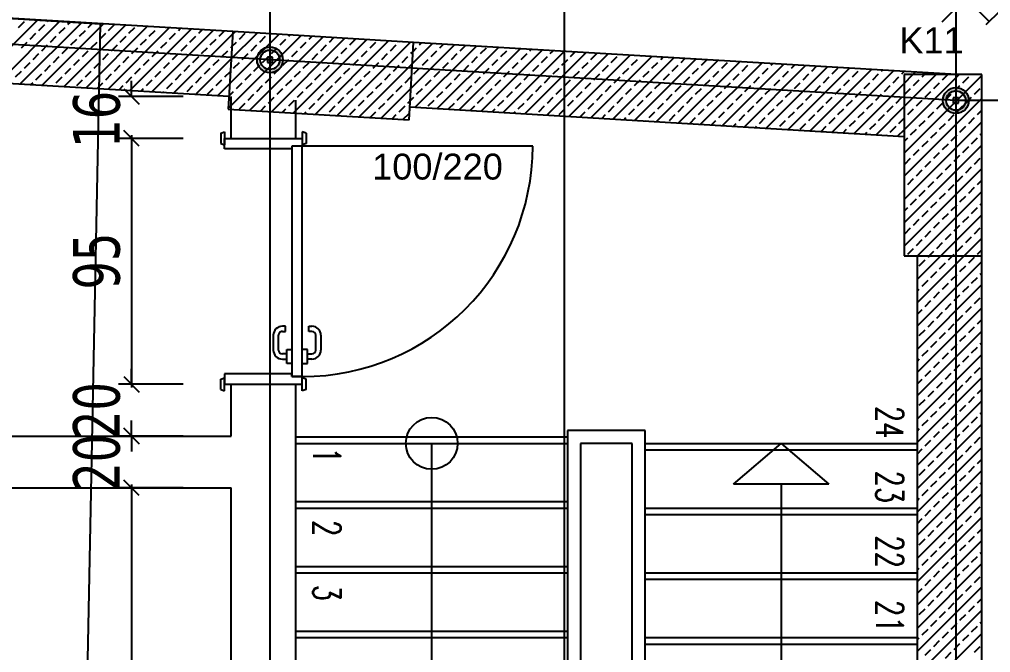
# Model space of a CAD drawing. Header units: millimetres. Extents: x 43168.9 to 43194.6, y -25545.1 to -25543.4.
# Drawn here: x 43171.0915 to 43171.1666, y -25543.8916 to -25543.8427 of the extents above; entities that cross this region are included whole.
import ezdxf
from ezdxf.enums import TextEntityAlignment as Align

# ---------------------------------------------------------------- set-up
doc = ezdxf.new("R2010")
doc.units = ezdxf.units.MM
doc.header["$LTSCALE"] = 200
for name, pattern in [('DASHDOT', [1, 0.5, -0.25, 0, -0.25]), ('DASHDOT2', [0.5, 0.25, -0.125, 0, -0.125]), ('HIDDEN2', [0.1875, 0.125, -0.0625])]:
    doc.linetypes.add(name, pattern=pattern)
for name, color, linetype in [('aks_sgh', 5, 'DASHDOT2'), ('dograma_sgh', 43, 'Continuous'), ('duv_sgh', 4, 'Continuous'), ('izd-alt_sgh', 8, 'HIDDEN2'), ('kolon-b.a_sgh', 6, 'Continuous'), ('merdi_sgh', 3, 'Continuous'), ('olcuic_sgh', 183, 'Continuous'), ('poz_sgh', 12, 'Continuous'), ('tarama-betonarme_sgh', 223, 'Continuous'), ('tarama-zemin_sgh', 197, 'Continuous'), ('yapi-yaklasma_sgh', 41, 'DASHDOT'), ('yazi-merdi_sgh', 9, 'Continuous')]:
    doc.layers.add(name, color=color, linetype=linetype)
doc.styles.add('1-200', font='arial.ttf', dxfattribs={"height": 60})
doc.styles.add('dim', font='VERDANA.TTF', dxfattribs={"width": 0.7})
doc.styles.add('text2', font='arial.ttf')
doc.styles.add('text3', font='simplex8.shx', dxfattribs={"width": 0.7})

msp = doc.modelspace()

# ---------------------------------------------------------------- hatches: boundary and pattern name
h = msp.add_hatch(color=256)
edge = h.paths.add_edge_path()
edge.add_arc((43171.110879, -25543.845849), 0.001, 0, 360)
edge = h.paths.add_edge_path(flags=16)
edge.add_arc((43171.110879, -25543.845849), 0.00075, 0, 360)
h = msp.add_hatch(color=256)
edge = h.paths.add_edge_path()
edge.add_arc((43171.163879, -25543.848995), 0.001, 0, 360)
edge = h.paths.add_edge_path(flags=16)
edge.add_arc((43171.163879, -25543.848995), 0.00075, 0, 360)

# ---------------------------------------------------------------- linework, layer by layer
at = {"color": 0, "linetype": 'ByBlock', "lineweight": -2}
for p, q in [((43171.111079, -25543.845649), (43171.110679, -25543.845649)), ((43171.110679, -25543.845649), (43171.110679, -25543.846049)), ((43171.110679, -25543.846049), (43171.111079, -25543.846049)), ((43171.11095, -25543.845778), (43171.110808, -25543.845919)), ((43171.11095, -25543.845919), (43171.110808, -25543.845778)), ((43171.111079, -25543.846049), (43171.111079, -25543.845649)), ((43171.099578, -25543.848083), (43171.100778, -25543.849283)), ((43171.164079, -25543.848795), (43171.163679, -25543.848795)), ((43171.163679, -25543.848795), (43171.163679, -25543.849195)), ((43171.163679, -25543.849195), (43171.164079, -25543.849195)), ((43171.16395, -25543.848924), (43171.163808, -25543.849066)), ((43171.16395, -25543.849066), (43171.163808, -25543.848924)), ((43171.164079, -25543.849195), (43171.164079, -25543.848795)), ((43171.100778, -25543.852519), (43171.099578, -25543.851319)), ((43171.100778, -25543.852519), (43171.099578, -25543.851319)), ((43171.099578, -25543.870319), (43171.100778, -25543.871519)), ((43171.099578, -25543.870319), (43171.100778, -25543.871519)), ((43171.100778, -25543.875519), (43171.099578, -25543.874319)), ((43171.099578, -25543.874319), (43171.100778, -25543.875519)), ((43171.100778, -25543.879519), (43171.099578, -25543.878319)), ((43171.100778, -25543.879519), (43171.099578, -25543.878319))]:
    msp.add_line(p, q, dxfattribs=at)
at = {"color": 0}
for p, q in [((43171.146704, -25543.87863), (43171.150379, -25543.87548)), ((43171.150379, -25543.87548), (43171.154054, -25543.87863)), ((43171.154054, -25543.87863), (43171.146704, -25543.87863))]:
    msp.add_line(p, q, dxfattribs=at)
at = {"color": 0, "linetype": 'Continuous', "lineweight": -2}
for centre, radius in [((43171.110879, -25543.845849), 0.001), ((43171.110879, -25543.845849), 0.00075), ((43171.163879, -25543.848995), 0.001), ((43171.163879, -25543.848995), 0.00075)]:
    msp.add_circle(centre, radius, dxfattribs=at)
at = {"layer": 'aks_sgh'}
for p, q in [((43171.110879, -25543.740919), (43171.110879, -25544.789919)), ((43171.133621, -25543.740919), (43171.133621, -25543.95248)), ((43171.163879, -25543.740919), (43171.163879, -25544.789919)), ((43171.163879, -25543.848995), (43170.820761, -25543.828626)), ((43171.17088, -25543.848995), (43171.163879, -25543.848995))]:
    msp.add_line(p, q, dxfattribs=at)
at = {"layer": 'dograma_sgh'}
for p, q in [((43171.107079, -25543.851519), (43171.107379, -25543.851419)), ((43171.107079, -25543.851519), (43171.107079, -25543.852319)), ((43171.107379, -25543.851419), (43171.107379, -25543.852419)), ((43171.113679, -25543.851519), (43171.113379, -25543.851419)), ((43171.113379, -25543.851419), (43171.113379, -25543.852419)), ((43171.113679, -25543.851519), (43171.113679, -25543.852319)), ((43171.107379, -25543.851919), (43171.113379, -25543.851919)), ((43171.107379, -25543.852719), (43171.107379, -25543.851919)), ((43171.113379, -25543.851919), (43171.113379, -25543.852519)), ((43171.107079, -25543.852319), (43171.107379, -25543.852419)), ((43171.112579, -25543.852719), (43171.107379, -25543.852719)), ((43171.113379, -25543.852519), (43171.112579, -25543.852519)), ((43171.112579, -25543.852519), (43171.112579, -25543.870319)), ((43171.113079, -25543.852519), (43171.112579, -25543.852519)), ((43171.112579, -25543.852519), (43171.112579, -25543.852719)), ((43171.113379, -25543.852519), (43171.113079, -25543.852519)), ((43171.113679, -25543.852319), (43171.113379, -25543.852419)), ((43171.113379, -25543.870319), (43171.113379, -25543.852519)), ((43171.112079, -25543.866429), (43171.111839, -25543.866429)), ((43171.112079, -25543.866829), (43171.112079, -25543.866429)), ((43171.113879, -25543.866829), (43171.113879, -25543.866429)), ((43171.113879, -25543.866429), (43171.114119, -25543.866429)), ((43171.111139, -25543.867129), (43171.111139, -25543.868269)), ((43171.111539, -25543.868269), (43171.111539, -25543.867129)), ((43171.111839, -25543.866829), (43171.112079, -25543.866829)), ((43171.114119, -25543.866829), (43171.113879, -25543.866829)), ((43171.114419, -25543.868269), (43171.114419, -25543.867129)), ((43171.114819, -25543.867129), (43171.114819, -25543.868269)), ((43171.112179, -25543.868569), (43171.111839, -25543.868569)), ((43171.112179, -25543.869319), (43171.112179, -25543.868219)), ((43171.112179, -25543.868219), (43171.112579, -25543.868219)), ((43171.113779, -25543.868219), (43171.113379, -25543.868219)), ((43171.113779, -25543.869319), (43171.113779, -25543.868219)), ((43171.113779, -25543.868569), (43171.114119, -25543.868569)), ((43171.111839, -25543.868969), (43171.112179, -25543.868969)), ((43171.112579, -25543.869319), (43171.112179, -25543.869319)), ((43171.113379, -25543.869319), (43171.113779, -25543.869319)), ((43171.114119, -25543.868969), (43171.113779, -25543.868969)), ((43171.112579, -25543.870119), (43171.107379, -25543.870119)), ((43171.107379, -25543.870119), (43171.107379, -25543.870919)), ((43171.112579, -25543.870319), (43171.112579, -25543.870119)), ((43171.107079, -25543.870519), (43171.107379, -25543.870419)), ((43171.107079, -25543.871319), (43171.107079, -25543.870519)), ((43171.107379, -25543.871419), (43171.107379, -25543.870419)), ((43171.107379, -25543.870919), (43171.113379, -25543.870919)), ((43171.112579, -25543.870319), (43171.113379, -25543.870319)), ((43171.113079, -25543.870319), (43171.112579, -25543.870319)), ((43171.113379, -25543.870319), (43171.113079, -25543.870319)), ((43171.113379, -25543.870919), (43171.113379, -25543.870319)), ((43171.113679, -25543.870519), (43171.113379, -25543.870419)), ((43171.113379, -25543.871419), (43171.113379, -25543.870419)), ((43171.113679, -25543.871319), (43171.113679, -25543.870519)), ((43171.107079, -25543.871319), (43171.107379, -25543.871419)), ((43171.113679, -25543.871319), (43171.113379, -25543.871419))]:
    msp.add_line(p, q, dxfattribs=at)
at = {"layer": 'dograma_sgh', "color": 145}
msp.add_line((43171.131179, -25543.852519), (43171.113379, -25543.852519), dxfattribs=at)
msp.add_arc((43171.113379, -25543.852519), 0.0178, 270, 0, dxfattribs=at)
at = {"layer": 'dograma_sgh'}
for centre, radius, start, end in [((43171.111839, -25543.867129), 0.0007, 89.99999, 179.99999), ((43171.114119, -25543.867129), 0.0007, 0.00001, 90.00001), ((43171.111839, -25543.867129), 0.0003, 89.99999, 179.99999), ((43171.114119, -25543.867129), 0.0003, 0.00001, 90.00001), ((43171.111839, -25543.868269), 0.0007, 179.99999, 269.99999), ((43171.111839, -25543.868269), 0.0003, 179.99999, 269.99999), ((43171.114119, -25543.868269), 0.0003, 270.00001, 0.00001), ((43171.114119, -25543.868269), 0.0007, 270.00001, 0.00001)]:
    msp.add_arc(centre, radius, start, end, dxfattribs=at)
at = {"layer": 'duv_sgh'}
for p, q in [((43171.107879, -25543.851919), (43171.107879, -25543.848683)), ((43171.112879, -25543.851919), (43171.112879, -25543.84898)), ((43171.107379, -25543.851919), (43171.113379, -25543.851919)), ((43171.107379, -25543.870919), (43171.113379, -25543.870919)), ((43171.107879, -25543.874919), (43171.107879, -25543.870919)), ((43171.112879, -25543.95448), (43171.112879, -25543.870919)), ((43171.058626, -25543.874919), (43171.107879, -25543.874919)), ((43171.058626, -25543.878919), (43171.107879, -25543.878919)), ((43171.107879, -25543.95448), (43171.107879, -25543.878919))]:
    msp.add_line(p, q, dxfattribs=at)
at = {"layer": 'izd-alt_sgh'}
for p, q in [((43171.112879, -25543.87498), (43171.133879, -25543.87498)), ((43171.139879, -25543.87598), (43171.160879, -25543.87598)), ((43171.112879, -25543.87998), (43171.133879, -25543.87998)), ((43171.139879, -25543.88098), (43171.160879, -25543.88098)), ((43171.112879, -25543.88498), (43171.133879, -25543.88498)), ((43171.139879, -25543.88598), (43171.160879, -25543.88598)), ((43171.112879, -25543.88998), (43171.133879, -25543.88998)), ((43171.139879, -25543.89098), (43171.160879, -25543.89098))]:
    msp.add_line(p, q, dxfattribs=at)
at = {"layer": 'kolon-b.a_sgh'}
for p, q in [((43171.108003, -25543.843674), (43170.820879, -25543.82663)), ((43171.007879, -25543.842739), (43171.107707, -25543.848666)), ((43171.108003, -25543.843674), (43171.107647, -25543.849664)), ((43171.121978, -25543.844504), (43171.108003, -25543.843674)), ((43171.121623, -25543.850493), (43171.121978, -25543.844504)), ((43171.163938, -25543.846995), (43171.121978, -25543.844504)), ((43171.165879, -25543.846995), (43171.159879, -25543.846995)), ((43171.159879, -25543.846995), (43171.159879, -25543.860995)), ((43171.165879, -25543.860995), (43171.165879, -25543.846995)), ((43171.107647, -25543.849664), (43171.121623, -25543.850493)), ((43171.121682, -25543.849495), (43171.159879, -25543.851763)), ((43171.159879, -25543.860995), (43171.165879, -25543.860995)), ((43171.160879, -25543.860995), (43171.160879, -25543.94548)), ((43171.165879, -25543.94548), (43171.165879, -25543.860995))]:
    msp.add_line(p, q, dxfattribs=at)
at = {"layer": 'merdi_sgh', "color": 43}
for p, q in [((43171.139879, -25543.87448), (43171.133879, -25543.87448)), ((43171.133879, -25543.87448), (43171.133879, -25543.93148)), ((43171.139879, -25543.93148), (43171.139879, -25543.87448)), ((43171.138879, -25543.87548), (43171.134879, -25543.87548)), ((43171.134879, -25543.87548), (43171.134879, -25543.93048)), ((43171.138879, -25543.93048), (43171.138879, -25543.87548))]:
    msp.add_line(p, q, dxfattribs=at)
at = {"layer": 'merdi_sgh'}
for p, q in [((43171.112879, -25543.87548), (43171.133879, -25543.87548)), ((43171.139879, -25543.87548), (43171.160879, -25543.87548)), ((43171.112879, -25543.88048), (43171.133879, -25543.88048)), ((43171.139879, -25543.88048), (43171.160879, -25543.88048)), ((43171.112879, -25543.88548), (43171.133879, -25543.88548)), ((43171.139879, -25543.88548), (43171.160879, -25543.88548)), ((43171.112879, -25543.89048), (43171.133879, -25543.89048)), ((43171.139879, -25543.89048), (43171.160879, -25543.89048))]:
    msp.add_line(p, q, dxfattribs=at)
at = {"layer": 'merdi_sgh', "color": 145}
for p, q in [((43171.123379, -25543.94148), (43171.123379, -25543.87548)), ((43171.150379, -25543.87863), (43171.150379, -25543.94148))]:
    msp.add_line(p, q, dxfattribs=at)
msp.add_circle((43171.123379, -25543.87548), 0.002, dxfattribs=at)
at = {"layer": 'olcuic_sgh'}
for p, q in [((43171.100178, -25543.848683), (43171.100178, -25543.847483)), ((43171.104178, -25543.848683), (43171.099178, -25543.848683)), ((43171.104178, -25543.851919), (43171.099178, -25543.851919)), ((43171.104178, -25543.851919), (43171.099178, -25543.851919)), ((43171.100178, -25543.851669), (43171.100178, -25543.871169)), ((43171.100178, -25543.851919), (43171.100178, -25543.853119)), ((43171.100178, -25543.870919), (43171.100178, -25543.869719)), ((43171.104178, -25543.870919), (43171.099178, -25543.870919)), ((43171.104178, -25543.870919), (43171.099178, -25543.870919)), ((43171.100178, -25543.874919), (43171.100178, -25543.873719)), ((43171.104178, -25543.874919), (43171.099178, -25543.874919)), ((43171.104178, -25543.874919), (43171.099178, -25543.874919)), ((43171.100178, -25543.874919), (43171.100178, -25543.876119)), ((43171.104178, -25543.878919), (43171.099178, -25543.878919)), ((43171.104178, -25543.878919), (43171.099178, -25543.878919)), ((43171.100178, -25543.878669), (43171.100178, -25543.95473)), ((43171.100178, -25543.878919), (43171.100178, -25543.880119))]:
    msp.add_line(p, q, dxfattribs=at)
at = {"layer": 'tarama-betonarme_sgh'}
for p, q in [((43171.088197, -25543.847507), (43171.092925, -25543.842779)), ((43171.089892, -25543.847608), (43171.09462, -25543.84288)), ((43171.091455, -25543.843351), (43171.091904, -25543.842902)), ((43171.091588, -25543.847709), (43171.096316, -25543.842981)), ((43171.093026, -25543.843576), (43171.093475, -25543.843127)), ((43171.093283, -25543.847809), (43171.098011, -25543.843081)), ((43171.0937, -25543.842902), (43171.093773, -25543.84283)), ((43171.094978, -25543.84791), (43171.099706, -25543.843182)), ((43171.095271, -25543.843127), (43171.095468, -25543.84293)), ((43171.096674, -25543.848011), (43171.101402, -25543.843282)), ((43171.096843, -25543.843351), (43171.097163, -25543.843031)), ((43171.098415, -25543.843576), (43171.098859, -25543.843131)), ((43171.092353, -25543.844249), (43171.092802, -25543.8438)), ((43171.093924, -25543.844474), (43171.094373, -25543.844025)), ((43171.094598, -25543.8438), (43171.095047, -25543.843351)), ((43171.09617, -25543.844025), (43171.096619, -25543.843576)), ((43171.097741, -25543.844249), (43171.09819, -25543.8438)), ((43171.098369, -25543.848111), (43171.103097, -25543.843383)), ((43171.099313, -25543.844474), (43171.099762, -25543.844025)), ((43171.099986, -25543.8438), (43171.100435, -25543.843351)), ((43171.100065, -25543.848212), (43171.104793, -25543.843484)), ((43171.101558, -25543.844025), (43171.102007, -25543.843576)), ((43171.10176, -25543.848313), (43171.106488, -25543.843584)), ((43171.102231, -25543.843351), (43171.10225, -25543.843333)), ((43171.103129, -25543.844249), (43171.103578, -25543.8438)), ((43171.103455, -25543.848413), (43171.107991, -25543.843878)), ((43171.103803, -25543.843576), (43171.103945, -25543.843433)), ((43171.104701, -25543.844474), (43171.10515, -25543.844025)), ((43171.105374, -25543.8438), (43171.10564, -25543.843534)), ((43171.106946, -25543.844025), (43171.107336, -25543.843635)), ((43171.107651, -25543.849606), (43171.11327, -25543.843987)), ((43171.107764, -25543.847697), (43171.111574, -25543.843886)), ((43171.107877, -25543.845787), (43171.109879, -25543.843786)), ((43171.107991, -25543.843878), (43171.108183, -25543.843685)), ((43171.108517, -25543.844249), (43171.108966, -25543.8438)), ((43171.110089, -25543.844474), (43171.110538, -25543.844025)), ((43171.112334, -25543.844025), (43171.112422, -25543.843937)), ((43171.091679, -25543.844923), (43171.092128, -25543.844474)), ((43171.093251, -25543.845147), (43171.0937, -25543.844698)), ((43171.095496, -25543.844698), (43171.095945, -25543.844249)), ((43171.097068, -25543.844923), (43171.097517, -25543.844474)), ((43171.098639, -25543.845147), (43171.099088, -25543.844698)), ((43171.100884, -25543.844698), (43171.101333, -25543.844249)), ((43171.102456, -25543.844923), (43171.102905, -25543.844474)), ((43171.104027, -25543.845147), (43171.104476, -25543.844698)), ((43171.106272, -25543.844698), (43171.106721, -25543.844249)), ((43171.107934, -25543.844832), (43171.108293, -25543.844474)), ((43171.109291, -25543.849761), (43171.114965, -25543.844088)), ((43171.109415, -25543.845147), (43171.109864, -25543.844698)), ((43171.110987, -25543.849862), (43171.116661, -25543.844188)), ((43171.11166, -25543.844698), (43171.112109, -25543.844249)), ((43171.112682, -25543.849963), (43171.118356, -25543.844289)), ((43171.113232, -25543.844923), (43171.113681, -25543.844474)), ((43171.113906, -25543.844249), (43171.114117, -25543.844037)), ((43171.114378, -25543.850063), (43171.120051, -25543.84439)), ((43171.114804, -25543.845147), (43171.115253, -25543.844698)), ((43171.115477, -25543.844474), (43171.115813, -25543.844138)), ((43171.116073, -25543.850164), (43171.121747, -25543.84449)), ((43171.117049, -25543.844698), (43171.117498, -25543.844249)), ((43171.11862, -25543.844923), (43171.119069, -25543.844474)), ((43171.120192, -25543.845147), (43171.120641, -25543.844698)), ((43171.120865, -25543.844474), (43171.120899, -25543.84444)), ((43171.121767, -25543.848062), (43171.125138, -25543.844691)), ((43171.12188, -25543.846153), (43171.123442, -25543.844591)), ((43171.122437, -25543.844698), (43171.122594, -25543.844541)), ((43171.124008, -25543.844923), (43171.12429, -25543.844641)), ((43171.12558, -25543.845147), (43171.125985, -25543.844742)), ((43171.092577, -25543.845821), (43171.093026, -25543.845372)), ((43171.094822, -25543.845372), (43171.095271, -25543.844923)), ((43171.096394, -25543.845596), (43171.096843, -25543.845147)), ((43171.097966, -25543.845821), (43171.098415, -25543.845372)), ((43171.100211, -25543.845372), (43171.10066, -25543.844923)), ((43171.101782, -25543.845596), (43171.102231, -25543.845147)), ((43171.103354, -25543.845821), (43171.103803, -25543.845372)), ((43171.105599, -25543.845372), (43171.106048, -25543.844923)), ((43171.10717, -25543.845596), (43171.107619, -25543.845147)), ((43171.107844, -25543.844923), (43171.107934, -25543.844832)), ((43171.108742, -25543.845821), (43171.109191, -25543.845372)), ((43171.110987, -25543.845372), (43171.111436, -25543.844923)), ((43171.112558, -25543.845596), (43171.113007, -25543.845147)), ((43171.11413, -25543.845821), (43171.114579, -25543.845372)), ((43171.116375, -25543.845372), (43171.116824, -25543.844923)), ((43171.117947, -25543.845596), (43171.118396, -25543.845147)), ((43171.119518, -25543.845821), (43171.119967, -25543.845372)), ((43171.121763, -25543.845372), (43171.121937, -25543.845198)), ((43171.121937, -25543.845198), (43171.122212, -25543.844923)), ((43171.122105, -25543.84952), (43171.126833, -25543.844792)), ((43171.123335, -25543.845596), (43171.123784, -25543.845147)), ((43171.1238, -25543.849621), (43171.128528, -25543.844893)), ((43171.124906, -25543.845821), (43171.125355, -25543.845372)), ((43171.125496, -25543.849722), (43171.130224, -25543.844993)), ((43171.127151, -25543.845372), (43171.1276, -25543.844923)), ((43171.127191, -25543.849822), (43171.131919, -25543.845094)), ((43171.128723, -25543.845596), (43171.129172, -25543.845147)), ((43171.128886, -25543.849923), (43171.133615, -25543.845195)), ((43171.130294, -25543.845821), (43171.130744, -25543.845372)), ((43171.130582, -25543.850023), (43171.13531, -25543.845295)), ((43171.130968, -25543.845147), (43171.131071, -25543.845044)), ((43171.132277, -25543.850124), (43171.137005, -25543.845396)), ((43171.13254, -25543.845372), (43171.132767, -25543.845144)), ((43171.133973, -25543.850225), (43171.138701, -25543.845497)), ((43171.134111, -25543.845596), (43171.134462, -25543.845245)), ((43171.135683, -25543.845821), (43171.136132, -25543.845372)), ((43171.091904, -25543.846494), (43171.092353, -25543.846045)), ((43171.093475, -25543.846719), (43171.093924, -25543.84627)), ((43171.094149, -25543.846045), (43171.094598, -25543.845596)), ((43171.095721, -25543.84627), (43171.09617, -25543.845821)), ((43171.097292, -25543.846494), (43171.097741, -25543.846045)), ((43171.098864, -25543.846719), (43171.099313, -25543.84627)), ((43171.099537, -25543.846045), (43171.099986, -25543.845596)), ((43171.101109, -25543.84627), (43171.101558, -25543.845821)), ((43171.10268, -25543.846494), (43171.103129, -25543.846045)), ((43171.104252, -25543.846719), (43171.104701, -25543.84627)), ((43171.104925, -25543.846045), (43171.105374, -25543.845596)), ((43171.105151, -25543.848514), (43171.107877, -25543.845787)), ((43171.106497, -25543.84627), (43171.106946, -25543.845821)), ((43171.108068, -25543.846494), (43171.108517, -25543.846045)), ((43171.10964, -25543.846719), (43171.110089, -25543.84627)), ((43171.110313, -25543.846045), (43171.110762, -25543.845596)), ((43171.111885, -25543.84627), (43171.112334, -25543.845821)), ((43171.113457, -25543.846494), (43171.113906, -25543.846045)), ((43171.115028, -25543.846719), (43171.115477, -25543.84627)), ((43171.115702, -25543.846045), (43171.116151, -25543.845596)), ((43171.117273, -25543.84627), (43171.117722, -25543.845821)), ((43171.117768, -25543.850265), (43171.12188, -25543.846153)), ((43171.118845, -25543.846494), (43171.119294, -25543.846045)), ((43171.120416, -25543.846719), (43171.120865, -25543.84627)), ((43171.12109, -25543.846045), (43171.121539, -25543.845596)), ((43171.122661, -25543.84627), (43171.12311, -25543.845821)), ((43171.124233, -25543.846494), (43171.124682, -25543.846045)), ((43171.125804, -25543.846719), (43171.126253, -25543.84627)), ((43171.126478, -25543.846045), (43171.126927, -25543.845596)), ((43171.128049, -25543.84627), (43171.128498, -25543.845821)), ((43171.129621, -25543.846494), (43171.13007, -25543.846045)), ((43171.131193, -25543.846719), (43171.131642, -25543.84627)), ((43171.131866, -25543.846045), (43171.132315, -25543.845596)), ((43171.133438, -25543.84627), (43171.133887, -25543.845821)), ((43171.135009, -25543.846494), (43171.135458, -25543.846045)), ((43171.135668, -25543.850325), (43171.140396, -25543.845597)), ((43171.136581, -25543.846719), (43171.13703, -25543.84627)), ((43171.137254, -25543.846045), (43171.137703, -25543.845596)), ((43171.137363, -25543.850426), (43171.142092, -25543.845698)), ((43171.138826, -25543.84627), (43171.139275, -25543.845821)), ((43171.139059, -25543.850527), (43171.143787, -25543.845799)), ((43171.139499, -25543.845596), (43171.139548, -25543.845547)), ((43171.140397, -25543.846494), (43171.140846, -25543.846045)), ((43171.140754, -25543.850627), (43171.145482, -25543.845899)), ((43171.141071, -25543.845821), (43171.141244, -25543.845648)), ((43171.141969, -25543.846719), (43171.142418, -25543.84627)), ((43171.14245, -25543.850728), (43171.147178, -25543.846)), ((43171.142642, -25543.846045), (43171.142939, -25543.845748)), ((43171.144145, -25543.850829), (43171.148873, -25543.846101)), ((43171.144214, -25543.84627), (43171.144635, -25543.845849)), ((43171.145785, -25543.846494), (43171.146234, -25543.846045)), ((43171.14584, -25543.850929), (43171.150569, -25543.846201)), ((43171.147357, -25543.846719), (43171.147806, -25543.84627)), ((43171.149602, -25543.84627), (43171.149721, -25543.846151)), ((43171.151174, -25543.846494), (43171.151416, -25543.846251)), ((43171.09123, -25543.847168), (43171.091679, -25543.846719)), ((43171.092802, -25543.847392), (43171.093251, -25543.846943)), ((43171.095047, -25543.846943), (43171.095496, -25543.846494)), ((43171.096619, -25543.847168), (43171.097068, -25543.846719)), ((43171.09819, -25543.847392), (43171.098639, -25543.846943)), ((43171.100435, -25543.846943), (43171.100884, -25543.846494)), ((43171.102007, -25543.847168), (43171.102456, -25543.846719)), ((43171.103578, -25543.847392), (43171.104027, -25543.846943)), ((43171.105823, -25543.846943), (43171.106272, -25543.846494)), ((43171.107395, -25543.847168), (43171.107821, -25543.846742)), ((43171.107821, -25543.846742), (43171.107844, -25543.846719)), ((43171.108966, -25543.847392), (43171.109415, -25543.846943)), ((43171.111211, -25543.846943), (43171.11166, -25543.846494)), ((43171.112783, -25543.847168), (43171.113232, -25543.846719)), ((43171.114355, -25543.847392), (43171.114804, -25543.846943)), ((43171.1166, -25543.846943), (43171.117049, -25543.846494)), ((43171.118171, -25543.847168), (43171.11862, -25543.846719)), ((43171.119743, -25543.847392), (43171.120192, -25543.846943)), ((43171.121988, -25543.846943), (43171.122437, -25543.846494)), ((43171.123559, -25543.847168), (43171.124008, -25543.846719)), ((43171.125131, -25543.847392), (43171.12558, -25543.846943)), ((43171.127376, -25543.846943), (43171.127825, -25543.846494)), ((43171.128947, -25543.847168), (43171.129396, -25543.846719)), ((43171.130519, -25543.847392), (43171.130968, -25543.846943)), ((43171.132764, -25543.846943), (43171.133213, -25543.846494)), ((43171.134336, -25543.847168), (43171.134785, -25543.846719)), ((43171.135907, -25543.847392), (43171.136356, -25543.846943)), ((43171.138152, -25543.846943), (43171.138601, -25543.846494)), ((43171.139724, -25543.847168), (43171.140173, -25543.846719)), ((43171.141295, -25543.847392), (43171.141744, -25543.846943)), ((43171.14354, -25543.846943), (43171.143989, -25543.846494)), ((43171.145112, -25543.847168), (43171.145561, -25543.846719)), ((43171.146683, -25543.847392), (43171.147132, -25543.846943)), ((43171.147536, -25543.85103), (43171.152264, -25543.846302)), ((43171.148929, -25543.846943), (43171.149378, -25543.846494)), ((43171.149231, -25543.851131), (43171.153959, -25543.846402)), ((43171.1505, -25543.847168), (43171.150949, -25543.846719)), ((43171.150927, -25543.851231), (43171.155655, -25543.846503)), ((43171.152072, -25543.847392), (43171.152521, -25543.846943)), ((43171.152622, -25543.851332), (43171.15735, -25543.846604)), ((43171.152745, -25543.846719), (43171.153112, -25543.846352)), ((43171.154317, -25543.846943), (43171.154766, -25543.846494)), ((43171.154318, -25543.851433), (43171.159046, -25543.846704)), ((43171.155888, -25543.847168), (43171.156337, -25543.846719)), ((43171.15746, -25543.847392), (43171.157909, -25543.846943)), ((43171.158133, -25543.846719), (43171.158198, -25543.846654)), ((43171.159705, -25543.846943), (43171.159893, -25543.846755)), ((43171.159879, -25543.847667), (43171.160551, -25543.846995)), ((43171.159879, -25543.849463), (43171.162347, -25543.846995)), ((43171.159879, -25543.851259), (43171.164143, -25543.846995)), ((43171.160551, -25543.846995), (43171.160741, -25543.846805)), ((43171.161276, -25543.847168), (43171.161449, -25543.846995)), ((43171.161449, -25543.846995), (43171.161589, -25543.846855)), ((43171.162347, -25543.846995), (43171.162436, -25543.846906)), ((43171.162848, -25543.847392), (43171.163245, -25543.846995)), ((43171.163245, -25543.846995), (43171.163284, -25543.846956)), ((43171.092435, -25543.847759), (43171.092577, -25543.847617)), ((43171.094373, -25543.847617), (43171.094822, -25543.847168)), ((43171.095945, -25543.847841), (43171.096394, -25543.847392)), ((43171.097521, -25543.848061), (43171.097966, -25543.847617)), ((43171.099762, -25543.847617), (43171.100211, -25543.847168)), ((43171.101333, -25543.847841), (43171.101782, -25543.847392)), ((43171.102905, -25543.848066), (43171.103354, -25543.847617)), ((43171.10515, -25543.847617), (43171.105599, -25543.847168)), ((43171.106721, -25543.847841), (43171.10717, -25543.847392)), ((43171.106846, -25543.848614), (43171.107764, -25543.847697)), ((43171.108293, -25543.848066), (43171.108742, -25543.847617)), ((43171.110538, -25543.847617), (43171.110987, -25543.847168)), ((43171.112109, -25543.847841), (43171.112558, -25543.847392)), ((43171.113681, -25543.848066), (43171.11413, -25543.847617)), ((43171.115926, -25543.847617), (43171.116375, -25543.847168)), ((43171.117498, -25543.847841), (43171.117947, -25543.847392)), ((43171.119069, -25543.848066), (43171.119518, -25543.847617)), ((43171.121314, -25543.847617), (43171.121763, -25543.847168)), ((43171.122886, -25543.847841), (43171.123335, -25543.847392)), ((43171.124457, -25543.848066), (43171.124906, -25543.847617)), ((43171.126702, -25543.847617), (43171.127151, -25543.847168)), ((43171.128274, -25543.847841), (43171.128723, -25543.847392)), ((43171.129845, -25543.848066), (43171.130294, -25543.847617)), ((43171.132091, -25543.847617), (43171.13254, -25543.847168)), ((43171.133662, -25543.847841), (43171.134111, -25543.847392)), ((43171.135234, -25543.848066), (43171.135683, -25543.847617)), ((43171.137479, -25543.847617), (43171.137928, -25543.847168)), ((43171.13905, -25543.847841), (43171.139499, -25543.847392)), ((43171.140622, -25543.848066), (43171.141071, -25543.847617)), ((43171.142867, -25543.847617), (43171.143316, -25543.847168)), ((43171.144438, -25543.847841), (43171.144887, -25543.847392)), ((43171.14601, -25543.848066), (43171.146459, -25543.847617)), ((43171.148255, -25543.847617), (43171.148704, -25543.847168)), ((43171.149827, -25543.847841), (43171.150276, -25543.847392)), ((43171.151398, -25543.848066), (43171.151847, -25543.847617)), ((43171.153643, -25543.847617), (43171.154092, -25543.847168)), ((43171.155215, -25543.847841), (43171.155664, -25543.847392)), ((43171.156013, -25543.851533), (43171.159879, -25543.847667)), ((43171.156786, -25543.848066), (43171.157235, -25543.847617)), ((43171.159031, -25543.847617), (43171.15948, -25543.847168)), ((43171.159879, -25543.853055), (43171.165879, -25543.847055)), ((43171.160603, -25543.847841), (43171.161052, -25543.847392)), ((43171.162174, -25543.848066), (43171.162623, -25543.847617)), ((43171.164419, -25543.847617), (43171.164868, -25543.847168)), ((43171.094131, -25543.84786), (43171.094149, -25543.847841)), ((43171.099217, -25543.848162), (43171.099537, -25543.847841)), ((43171.100912, -25543.848262), (43171.101109, -25543.848066)), ((43171.102608, -25543.848363), (43171.10268, -25543.84829)), ((43171.104476, -25543.84829), (43171.104925, -25543.847841)), ((43171.106048, -25543.848515), (43171.106497, -25543.848066)), ((43171.107707, -25543.848651), (43171.108068, -25543.84829)), ((43171.109191, -25543.848964), (43171.10964, -25543.848515)), ((43171.109864, -25543.84829), (43171.110313, -25543.847841)), ((43171.111436, -25543.848515), (43171.111885, -25543.848066)), ((43171.113007, -25543.848739), (43171.113457, -25543.84829)), ((43171.114579, -25543.848964), (43171.115028, -25543.848515)), ((43171.115253, -25543.84829), (43171.115702, -25543.847841)), ((43171.116824, -25543.848515), (43171.117273, -25543.848066)), ((43171.118396, -25543.848739), (43171.118845, -25543.84829)), ((43171.119464, -25543.850365), (43171.121767, -25543.848062)), ((43171.119967, -25543.848964), (43171.120416, -25543.848515)), ((43171.120641, -25543.84829), (43171.12109, -25543.847841)), ((43171.122212, -25543.848515), (43171.122661, -25543.848066)), ((43171.123784, -25543.848739), (43171.124233, -25543.84829)), ((43171.125355, -25543.848964), (43171.125804, -25543.848515)), ((43171.126029, -25543.84829), (43171.126478, -25543.847841)), ((43171.1276, -25543.848515), (43171.128049, -25543.848066)), ((43171.129172, -25543.848739), (43171.129621, -25543.84829)), ((43171.130744, -25543.848964), (43171.131193, -25543.848515)), ((43171.131417, -25543.84829), (43171.131866, -25543.847841)), ((43171.132989, -25543.848515), (43171.133438, -25543.848066)), ((43171.13456, -25543.848739), (43171.135009, -25543.84829)), ((43171.136132, -25543.848964), (43171.136581, -25543.848515)), ((43171.136805, -25543.84829), (43171.137254, -25543.847841)), ((43171.138377, -25543.848515), (43171.138826, -25543.848066)), ((43171.139948, -25543.848739), (43171.140397, -25543.84829)), ((43171.14152, -25543.848964), (43171.141969, -25543.848515)), ((43171.142193, -25543.84829), (43171.142642, -25543.847841)), ((43171.143765, -25543.848515), (43171.144214, -25543.848066)), ((43171.145336, -25543.848739), (43171.145785, -25543.84829)), ((43171.146908, -25543.848964), (43171.147357, -25543.848515)), ((43171.147581, -25543.84829), (43171.14803, -25543.847841)), ((43171.149153, -25543.848515), (43171.149602, -25543.848066)), ((43171.150725, -25543.848739), (43171.151174, -25543.84829)), ((43171.152296, -25543.848964), (43171.152745, -25543.848515)), ((43171.15297, -25543.84829), (43171.153419, -25543.847841)), ((43171.154541, -25543.848515), (43171.15499, -25543.848066)), ((43171.156113, -25543.848739), (43171.156562, -25543.84829)), ((43171.157684, -25543.848964), (43171.158133, -25543.848515)), ((43171.158358, -25543.84829), (43171.158807, -25543.847841)), ((43171.159929, -25543.848515), (43171.160378, -25543.848066)), ((43171.161501, -25543.848739), (43171.16195, -25543.84829)), ((43171.163072, -25543.848964), (43171.163521, -25543.848515)), ((43171.163746, -25543.84829), (43171.164195, -25543.847841)), ((43171.165317, -25543.848515), (43171.165766, -25543.848066)), ((43171.107694, -25543.848665), (43171.107707, -25543.848651)), ((43171.108517, -25543.849637), (43171.108966, -25543.849188)), ((43171.110762, -25543.849188), (43171.111211, -25543.848739)), ((43171.112334, -25543.849413), (43171.112783, -25543.848964)), ((43171.113906, -25543.849637), (43171.114355, -25543.849188)), ((43171.116151, -25543.849188), (43171.1166, -25543.848739)), ((43171.117722, -25543.849413), (43171.118171, -25543.848964)), ((43171.119294, -25543.849637), (43171.119743, -25543.849188)), ((43171.121539, -25543.849188), (43171.12171, -25543.849017)), ((43171.12171, -25543.849017), (43171.121988, -25543.848739)), ((43171.12311, -25543.849413), (43171.123559, -25543.848964)), ((43171.124682, -25543.849637), (43171.125131, -25543.849188)), ((43171.126927, -25543.849188), (43171.127376, -25543.848739)), ((43171.128498, -25543.849413), (43171.128947, -25543.848964)), ((43171.13007, -25543.849637), (43171.130519, -25543.849188)), ((43171.132315, -25543.849188), (43171.132764, -25543.848739)), ((43171.133887, -25543.849413), (43171.134336, -25543.848964)), ((43171.135458, -25543.849637), (43171.135907, -25543.849188)), ((43171.137703, -25543.849188), (43171.138152, -25543.848739)), ((43171.139275, -25543.849413), (43171.139724, -25543.848964)), ((43171.140846, -25543.849637), (43171.141295, -25543.849188)), ((43171.143091, -25543.849188), (43171.14354, -25543.848739)), ((43171.144663, -25543.849413), (43171.145112, -25543.848964)), ((43171.146234, -25543.849637), (43171.146683, -25543.849188)), ((43171.14848, -25543.849188), (43171.148929, -25543.848739)), ((43171.150051, -25543.849413), (43171.1505, -25543.848964)), ((43171.151623, -25543.849637), (43171.152072, -25543.849188)), ((43171.153868, -25543.849188), (43171.154317, -25543.848739)), ((43171.155439, -25543.849413), (43171.155888, -25543.848964)), ((43171.157011, -25543.849637), (43171.15746, -25543.849188)), ((43171.159256, -25543.849188), (43171.159705, -25543.848739)), ((43171.159879, -25543.854851), (43171.165879, -25543.848851)), ((43171.160827, -25543.849413), (43171.161276, -25543.848964)), ((43171.162399, -25543.849637), (43171.162848, -25543.849188)), ((43171.164644, -25543.849188), (43171.165093, -25543.848739)), ((43171.110139, -25543.849812), (43171.110538, -25543.849413)), ((43171.111834, -25543.849912), (43171.112109, -25543.849637)), ((43171.11353, -25543.850013), (43171.113681, -25543.849862)), ((43171.115477, -25543.849862), (43171.115926, -25543.849413)), ((43171.117049, -25543.850086), (43171.117498, -25543.849637)), ((43171.11862, -25543.850311), (43171.119069, -25543.849862)), ((43171.120865, -25543.849862), (43171.121314, -25543.849413)), ((43171.121159, -25543.850466), (43171.121654, -25543.849971)), ((43171.126343, -25543.849772), (43171.126702, -25543.849413)), ((43171.128039, -25543.849873), (43171.128274, -25543.849637)), ((43171.129734, -25543.849973), (43171.129845, -25543.849862)), ((43171.131642, -25543.849862), (43171.132091, -25543.849413)), ((43171.133213, -25543.850086), (43171.133662, -25543.849637)), ((43171.13482, -25543.850275), (43171.135234, -25543.849862)), ((43171.13703, -25543.849862), (43171.137479, -25543.849413)), ((43171.138601, -25543.850086), (43171.13905, -25543.849637)), ((43171.140173, -25543.850311), (43171.140622, -25543.849862)), ((43171.142418, -25543.849862), (43171.142867, -25543.849413)), ((43171.143989, -25543.850086), (43171.144438, -25543.849637)), ((43171.145561, -25543.850311), (43171.14601, -25543.849862)), ((43171.147806, -25543.849862), (43171.148255, -25543.849413)), ((43171.149378, -25543.850086), (43171.149827, -25543.849637)), ((43171.150949, -25543.850311), (43171.151398, -25543.849862)), ((43171.153194, -25543.849862), (43171.153643, -25543.849413)), ((43171.154766, -25543.850086), (43171.155215, -25543.849637)), ((43171.156337, -25543.850311), (43171.156786, -25543.849862)), ((43171.157708, -25543.851634), (43171.159879, -25543.849463)), ((43171.158582, -25543.849862), (43171.159031, -25543.849413)), ((43171.160154, -25543.850086), (43171.160603, -25543.849637)), ((43171.161725, -25543.850311), (43171.162174, -25543.849862)), ((43171.16397, -25543.849862), (43171.164419, -25543.849413)), ((43171.165542, -25543.850086), (43171.165879, -25543.849749)), ((43171.115225, -25543.850114), (43171.115253, -25543.850086)), ((43171.120312, -25543.850416), (43171.120641, -25543.850086)), ((43171.136516, -25543.850376), (43171.136805, -25543.850086)), ((43171.138211, -25543.850476), (43171.138377, -25543.850311)), ((43171.139907, -25543.850577), (43171.139948, -25543.850535)), ((43171.141744, -25543.850535), (43171.142193, -25543.850086)), ((43171.143316, -25543.85076), (43171.143765, -25543.850311)), ((43171.144993, -25543.850879), (43171.145336, -25543.850535)), ((43171.146688, -25543.85098), (43171.146908, -25543.85076)), ((43171.147132, -25543.850535), (43171.147581, -25543.850086)), ((43171.148704, -25543.85076), (43171.149153, -25543.850311)), ((43171.150276, -25543.850984), (43171.150725, -25543.850535)), ((43171.151847, -25543.851209), (43171.152296, -25543.85076)), ((43171.152521, -25543.850535), (43171.15297, -25543.850086)), ((43171.154092, -25543.85076), (43171.154541, -25543.850311)), ((43171.155664, -25543.850984), (43171.156113, -25543.850535)), ((43171.157235, -25543.851209), (43171.157684, -25543.85076)), ((43171.157909, -25543.850535), (43171.158358, -25543.850086)), ((43171.15948, -25543.85076), (43171.159879, -25543.850361)), ((43171.159879, -25543.850361), (43171.159929, -25543.850311)), ((43171.159879, -25543.856647), (43171.165879, -25543.850647)), ((43171.161052, -25543.850984), (43171.161501, -25543.850535)), ((43171.162623, -25543.851209), (43171.163072, -25543.85076)), ((43171.163297, -25543.850535), (43171.163746, -25543.850086)), ((43171.164868, -25543.85076), (43171.165317, -25543.850311)), ((43171.148384, -25543.85108), (43171.14848, -25543.850984)), ((43171.15347, -25543.851382), (43171.153868, -25543.850984)), ((43171.155165, -25543.851483), (43171.155439, -25543.851209)), ((43171.156861, -25543.851583), (43171.157011, -25543.851433)), ((43171.158807, -25543.851433), (43171.159256, -25543.850984)), ((43171.159404, -25543.851734), (43171.159879, -25543.851259)), ((43171.160378, -25543.851658), (43171.160827, -25543.851209)), ((43171.16195, -25543.851882), (43171.162399, -25543.851433)), ((43171.164195, -25543.851433), (43171.164644, -25543.850984)), ((43171.158556, -25543.851684), (43171.158582, -25543.851658)), ((43171.159879, -25543.852157), (43171.160154, -25543.851882)), ((43171.161276, -25543.852556), (43171.161725, -25543.852107)), ((43171.163521, -25543.852107), (43171.16397, -25543.851658)), ((43171.165093, -25543.852331), (43171.165542, -25543.851882)), ((43171.165766, -25543.851658), (43171.165879, -25543.851545)), ((43171.159879, -25543.858443), (43171.165879, -25543.852443)), ((43171.160603, -25543.853229), (43171.161052, -25543.85278)), ((43171.162174, -25543.853454), (43171.162623, -25543.853005)), ((43171.162848, -25543.85278), (43171.163297, -25543.852331)), ((43171.164419, -25543.853005), (43171.164868, -25543.852556)), ((43171.159929, -25543.853903), (43171.160378, -25543.853454)), ((43171.161501, -25543.854127), (43171.16195, -25543.853678)), ((43171.163746, -25543.853678), (43171.164195, -25543.853229)), ((43171.165317, -25543.853903), (43171.165766, -25543.853454)), ((43171.159879, -25543.860239), (43171.165879, -25543.854239)), ((43171.160827, -25543.854801), (43171.161276, -25543.854352)), ((43171.163072, -25543.854352), (43171.163521, -25543.853903)), ((43171.164644, -25543.854576), (43171.165093, -25543.854127)), ((43171.160154, -25543.855474), (43171.160603, -25543.855025)), ((43171.161725, -25543.855699), (43171.162174, -25543.85525)), ((43171.162399, -25543.855025), (43171.162848, -25543.854576)), ((43171.16397, -25543.85525), (43171.164419, -25543.854801)), ((43171.165542, -25543.855474), (43171.165879, -25543.855137)), ((43171.159879, -25543.855749), (43171.159929, -25543.855699)), ((43171.16092, -25543.860995), (43171.165879, -25543.856035)), ((43171.161052, -25543.856373), (43171.161501, -25543.855924)), ((43171.163297, -25543.855924), (43171.163746, -25543.855474)), ((43171.164868, -25543.856148), (43171.165317, -25543.855699)), ((43171.160378, -25543.857046), (43171.160827, -25543.856597)), ((43171.162623, -25543.856597), (43171.163072, -25543.856148)), ((43171.164195, -25543.856822), (43171.164644, -25543.856373)), ((43171.159879, -25543.857545), (43171.160154, -25543.857271)), ((43171.161276, -25543.857944), (43171.161725, -25543.857495)), ((43171.16195, -25543.857271), (43171.162399, -25543.856822)), ((43171.163521, -25543.857495), (43171.16397, -25543.857046)), ((43171.165093, -25543.85772), (43171.165542, -25543.857271)), ((43171.165766, -25543.857046), (43171.165879, -25543.856933)), ((43171.160603, -25543.858618), (43171.161052, -25543.858169)), ((43171.162716, -25543.860995), (43171.165879, -25543.857832)), ((43171.162848, -25543.858169), (43171.163297, -25543.85772)), ((43171.164419, -25543.858393), (43171.164868, -25543.857944)), ((43171.159929, -25543.859291), (43171.160378, -25543.858842)), ((43171.162174, -25543.858842), (43171.162623, -25543.858393)), ((43171.163746, -25543.859067), (43171.164195, -25543.858618)), ((43171.165317, -25543.859291), (43171.165766, -25543.858842)), ((43171.160827, -25543.860189), (43171.161276, -25543.85974)), ((43171.161501, -25543.859516), (43171.16195, -25543.859067)), ((43171.163072, -25543.85974), (43171.163521, -25543.859291)), ((43171.164512, -25543.860995), (43171.165879, -25543.859628)), ((43171.164644, -25543.859965), (43171.165093, -25543.859516)), ((43171.160154, -25543.860863), (43171.160603, -25543.860414)), ((43171.162399, -25543.860414), (43171.162848, -25543.859965)), ((43171.16397, -25543.860638), (43171.164419, -25543.860189)), ((43171.165542, -25543.860863), (43171.165879, -25543.860526)), ((43171.160879, -25543.861035), (43171.16092, -25543.860995)), ((43171.160879, -25543.862832), (43171.162716, -25543.860995)), ((43171.160879, -25543.864628), (43171.164512, -25543.860995)), ((43171.161725, -25543.861087), (43171.161818, -25543.860995)), ((43171.161818, -25543.860995), (43171.162174, -25543.860638)), ((43171.163297, -25543.861312), (43171.163614, -25543.860995)), ((43171.163614, -25543.860995), (43171.163746, -25543.860863)), ((43171.164868, -25543.861536), (43171.165317, -25543.861087)), ((43171.160879, -25543.866424), (43171.165879, -25543.861424)), ((43171.161052, -25543.861761), (43171.161501, -25543.861312)), ((43171.162623, -25543.861985), (43171.163072, -25543.861536)), ((43171.164195, -25543.86221), (43171.164644, -25543.861761)), ((43171.16195, -25543.862659), (43171.162399, -25543.86221)), ((43171.163521, -25543.862883), (43171.16397, -25543.862434)), ((43171.165093, -25543.863108), (43171.165542, -25543.862659)), ((43171.165766, -25543.862434), (43171.165879, -25543.862322)), ((43171.160879, -25543.86822), (43171.165879, -25543.86322)), ((43171.161276, -25543.863332), (43171.161725, -25543.862883)), ((43171.162848, -25543.863557), (43171.163297, -25543.863108)), ((43171.164419, -25543.863781), (43171.164868, -25543.863332)), ((43171.160879, -25543.86373), (43171.161052, -25543.863557)), ((43171.162174, -25543.86423), (43171.162623, -25543.863781)), ((43171.163746, -25543.864455), (43171.164195, -25543.864006)), ((43171.165317, -25543.864679), (43171.165766, -25543.86423)), ((43171.160879, -25543.870016), (43171.165879, -25543.865016)), ((43171.161501, -25543.864904), (43171.16195, -25543.864455)), ((43171.163072, -25543.865128), (43171.163521, -25543.864679)), ((43171.164644, -25543.865353), (43171.165093, -25543.864904)), ((43171.160879, -25543.865526), (43171.161276, -25543.865128)), ((43171.162399, -25543.865802), (43171.162848, -25543.865353)), ((43171.16397, -25543.866026), (43171.164419, -25543.865577)), ((43171.161725, -25543.866475), (43171.162174, -25543.866026)), ((43171.163297, -25543.8667), (43171.163746, -25543.866251)), ((43171.164868, -25543.866924), (43171.165317, -25543.866475)), ((43171.165542, -25543.866251), (43171.165879, -25543.865914)), ((43171.160879, -25543.871812), (43171.165879, -25543.866812)), ((43171.161052, -25543.867149), (43171.161501, -25543.8667)), ((43171.162623, -25543.867373), (43171.163072, -25543.866924)), ((43171.164195, -25543.867598), (43171.164644, -25543.867149)), ((43171.16195, -25543.868047), (43171.162399, -25543.867598)), ((43171.163521, -25543.868271), (43171.16397, -25543.867822)), ((43171.165766, -25543.867822), (43171.165879, -25543.86771)), ((43171.160879, -25543.873608), (43171.165879, -25543.868608)), ((43171.161276, -25543.86872), (43171.161725, -25543.868271)), ((43171.162848, -25543.868945), (43171.163297, -25543.868496)), ((43171.164419, -25543.869169), (43171.164868, -25543.86872)), ((43171.165093, -25543.868496), (43171.165542, -25543.868047)), ((43171.160879, -25543.869118), (43171.161052, -25543.868945)), ((43171.162174, -25543.869618), (43171.162623, -25543.869169)), ((43171.163746, -25543.869843), (43171.164195, -25543.869394)), ((43171.161501, -25543.870292), (43171.16195, -25543.869843)), ((43171.163072, -25543.870516), (43171.163521, -25543.870067)), ((43171.164644, -25543.870741), (43171.165093, -25543.870292)), ((43171.165317, -25543.870067), (43171.165766, -25543.869618)), ((43171.160879, -25543.875404), (43171.165879, -25543.870404)), ((43171.160879, -25543.870914), (43171.161276, -25543.870516)), ((43171.162399, -25543.87119), (43171.162848, -25543.870741)), ((43171.16397, -25543.871414), (43171.164419, -25543.870965)), ((43171.161725, -25543.871863), (43171.162174, -25543.871414)), ((43171.163297, -25543.872088), (43171.163746, -25543.871639)), ((43171.165542, -25543.871639), (43171.165879, -25543.871302)), ((43171.160879, -25543.8772), (43171.165879, -25543.8722)), ((43171.161052, -25543.872537), (43171.161501, -25543.872088)), ((43171.162623, -25543.872761), (43171.163072, -25543.872312)), ((43171.164195, -25543.872986), (43171.164644, -25543.872537)), ((43171.164868, -25543.872312), (43171.165317, -25543.871863)), ((43171.16195, -25543.873435), (43171.162399, -25543.872986)), ((43171.163521, -25543.87366), (43171.16397, -25543.873211)), ((43171.165766, -25543.873211), (43171.165879, -25543.873098)), ((43171.160879, -25543.878996), (43171.165879, -25543.873996)), ((43171.161276, -25543.874109), (43171.161725, -25543.87366)), ((43171.162848, -25543.874333), (43171.163297, -25543.873884)), ((43171.165093, -25543.873884), (43171.165542, -25543.873435)), ((43171.160879, -25543.874506), (43171.161052, -25543.874333)), ((43171.162174, -25543.875007), (43171.162623, -25543.874558)), ((43171.163746, -25543.875231), (43171.164195, -25543.874782)), ((43171.164419, -25543.874558), (43171.164868, -25543.874109)), ((43171.161501, -25543.87568), (43171.16195, -25543.875231)), ((43171.163072, -25543.875905), (43171.163521, -25543.875456)), ((43171.165317, -25543.875456), (43171.165766, -25543.875007)), ((43171.160879, -25543.880792), (43171.165879, -25543.875792)), ((43171.160879, -25543.876302), (43171.161276, -25543.875905)), ((43171.162399, -25543.876578), (43171.162848, -25543.876129)), ((43171.164644, -25543.876129), (43171.165093, -25543.87568)), ((43171.161725, -25543.877252), (43171.162174, -25543.876803)), ((43171.163297, -25543.877476), (43171.163746, -25543.877027)), ((43171.16397, -25543.876803), (43171.164419, -25543.876354)), ((43171.165542, -25543.877027), (43171.165879, -25543.87669)), ((43171.160879, -25543.882588), (43171.165879, -25543.877588)), ((43171.161052, -25543.877925), (43171.161501, -25543.877476)), ((43171.162623, -25543.87815), (43171.163072, -25543.877701)), ((43171.164868, -25543.877701), (43171.165317, -25543.877252)), ((43171.16195, -25543.878823), (43171.162399, -25543.878374)), ((43171.164195, -25543.878374), (43171.164644, -25543.877925)), ((43171.165766, -25543.878599), (43171.165879, -25543.878486)), ((43171.161276, -25543.879497), (43171.161725, -25543.879048)), ((43171.162848, -25543.879721), (43171.163297, -25543.879272)), ((43171.163521, -25543.879048), (43171.16397, -25543.878599)), ((43171.165093, -25543.879272), (43171.165542, -25543.878823)), ((43171.160879, -25543.884384), (43171.165879, -25543.879384)), ((43171.160879, -25543.879894), (43171.161052, -25543.879721)), ((43171.162174, -25543.880395), (43171.162623, -25543.879946)), ((43171.164419, -25543.879946), (43171.164868, -25543.879497)), ((43171.161501, -25543.881068), (43171.16195, -25543.880619)), ((43171.163746, -25543.880619), (43171.164195, -25543.88017)), ((43171.165317, -25543.880844), (43171.165766, -25543.880395)), ((43171.160879, -25543.88618), (43171.165879, -25543.88118)), ((43171.160879, -25543.88169), (43171.161276, -25543.881293)), ((43171.162399, -25543.881966), (43171.162848, -25543.881517)), ((43171.163072, -25543.881293), (43171.163521, -25543.880844)), ((43171.164644, -25543.881517), (43171.165093, -25543.881068)), ((43171.161725, -25543.88264), (43171.162174, -25543.882191)), ((43171.16397, -25543.882191), (43171.164419, -25543.881742)), ((43171.165542, -25543.882415), (43171.165879, -25543.882078)), ((43171.160879, -25543.887976), (43171.165879, -25543.882976)), ((43171.161052, -25543.883313), (43171.161501, -25543.882864)), ((43171.163297, -25543.882864), (43171.163746, -25543.882415)), ((43171.164868, -25543.883089), (43171.165317, -25543.88264)), ((43171.16195, -25543.884211), (43171.162399, -25543.883762)), ((43171.162623, -25543.883538), (43171.163072, -25543.883089)), ((43171.164195, -25543.883762), (43171.164644, -25543.883313)), ((43171.161276, -25543.884885), (43171.161725, -25543.884436)), ((43171.163521, -25543.884436), (43171.16397, -25543.883987)), ((43171.165093, -25543.88466), (43171.165542, -25543.884211)), ((43171.165766, -25543.883987), (43171.165879, -25543.883874)), ((43171.160879, -25543.889772), (43171.165879, -25543.884772)), ((43171.160879, -25543.885282), (43171.161052, -25543.885109)), ((43171.162848, -25543.885109), (43171.163297, -25543.88466)), ((43171.164419, -25543.885334), (43171.164868, -25543.884885)), ((43171.161501, -25543.886456), (43171.16195, -25543.886007)), ((43171.162174, -25543.885783), (43171.162623, -25543.885334)), ((43171.163746, -25543.886007), (43171.164195, -25543.885558)), ((43171.165317, -25543.886232), (43171.165766, -25543.885783)), ((43171.160879, -25543.891568), (43171.165879, -25543.886568)), ((43171.160879, -25543.887078), (43171.161276, -25543.886681)), ((43171.163072, -25543.886681), (43171.163521, -25543.886232)), ((43171.164644, -25543.886905), (43171.165093, -25543.886456)), ((43171.162399, -25543.887354), (43171.162848, -25543.886905)), ((43171.16397, -25543.887579), (43171.164419, -25543.88713)), ((43171.165542, -25543.887803), (43171.165879, -25543.887466)), ((43171.161052, -25543.888701), (43171.161501, -25543.888252)), ((43171.161725, -25543.888028), (43171.162174, -25543.887579)), ((43171.163297, -25543.888252), (43171.163746, -25543.887803)), ((43171.164868, -25543.888477), (43171.165317, -25543.888028)), ((43171.160879, -25543.893364), (43171.165879, -25543.888364)), ((43171.162623, -25543.888926), (43171.163072, -25543.888477)), ((43171.164195, -25543.88915), (43171.164644, -25543.888701)), ((43171.16195, -25543.889599), (43171.162399, -25543.88915)), ((43171.163521, -25543.889824), (43171.16397, -25543.889375)), ((43171.165093, -25543.890048), (43171.165542, -25543.889599)), ((43171.165766, -25543.889375), (43171.165879, -25543.889262)), ((43171.160879, -25543.89516), (43171.165879, -25543.89016)), ((43171.160879, -25543.89067), (43171.161052, -25543.890497)), ((43171.161276, -25543.890273), (43171.161725, -25543.889824)), ((43171.162848, -25543.890497), (43171.163297, -25543.890048)), ((43171.164419, -25543.890722), (43171.164868, -25543.890273)), ((43171.162174, -25543.891171), (43171.162623, -25543.890722)), ((43171.163746, -25543.891396), (43171.164195, -25543.890947)), ((43171.165317, -25543.89162), (43171.165766, -25543.891171)), ((43171.161501, -25543.891845), (43171.16195, -25543.891396)), ((43171.163072, -25543.892069), (43171.163521, -25543.89162))]:
    msp.add_line(p, q, dxfattribs=at)
at = {"layer": 'tarama-zemin_sgh'}
for p, q in [((43171.162828, -25543.842922), (43171.172284, -25543.833466)), ((43171.166219, -25543.843123), (43171.175675, -25543.833667)), ((43171.16644, -25543.842902), (43171.16195, -25543.838412))]:
    msp.add_line(p, q, dxfattribs=at)
at = {"layer": 'yapi-yaklasma_sgh'}
for p, q in [((43170.284, -25543.794758), (43171.097772, -25543.843067)), ((43171.097772, -25543.843067), (43171.09256, -25544.098423))]:
    msp.add_line(p, q, dxfattribs=at)

# ---------------------------------------------------------------- texts
at = {"layer": 'aks_sgh', "style": '1-200'}
msp.add_text('K11', height=0.002, rotation=0.00001, dxfattribs=at).set_placement((43171.159511, -25543.845349))
at = {"layer": 'olcuic_sgh', "color": 2, "style": 'dim', "width": 0.7}
for s, p in [('16', (43171.099269, -25543.852646)), ('95', (43171.099266, -25543.863596)), ('20', (43171.099265, -25543.875145)), ('20', (43171.099265, -25543.879145))]:
    msp.add_text(s, height=0.0036, rotation=90, dxfattribs=at).set_placement(p)
at = {"layer": 'poz_sgh', "style": 'text2'}
msp.add_text('100/220', height=0.002, dxfattribs=at).set_placement((43171.123824, -25543.8551), align=Align.CENTER)
at = {"layer": 'yazi-merdi_sgh', "style": 'text3', "width": 0.7}
for s, p in [('24', (43171.157718, -25543.872585)), ('23', (43171.157718, -25543.877585)), ('22', (43171.157718, -25543.882585)), ('21', (43171.157718, -25543.887585))]:
    msp.add_text(s, height=0.0021, rotation=270, dxfattribs=at).set_placement(p)
for s, p in [('1', (43171.114218, -25543.877035)), ('2', (43171.114218, -25543.882665)), ('3', (43171.114218, -25543.887665))]:
    msp.add_text(s, height=0.0021, rotation=270, dxfattribs=at).set_placement(p, align=Align.RIGHT)

doc.saveas('drawing.dxf')
